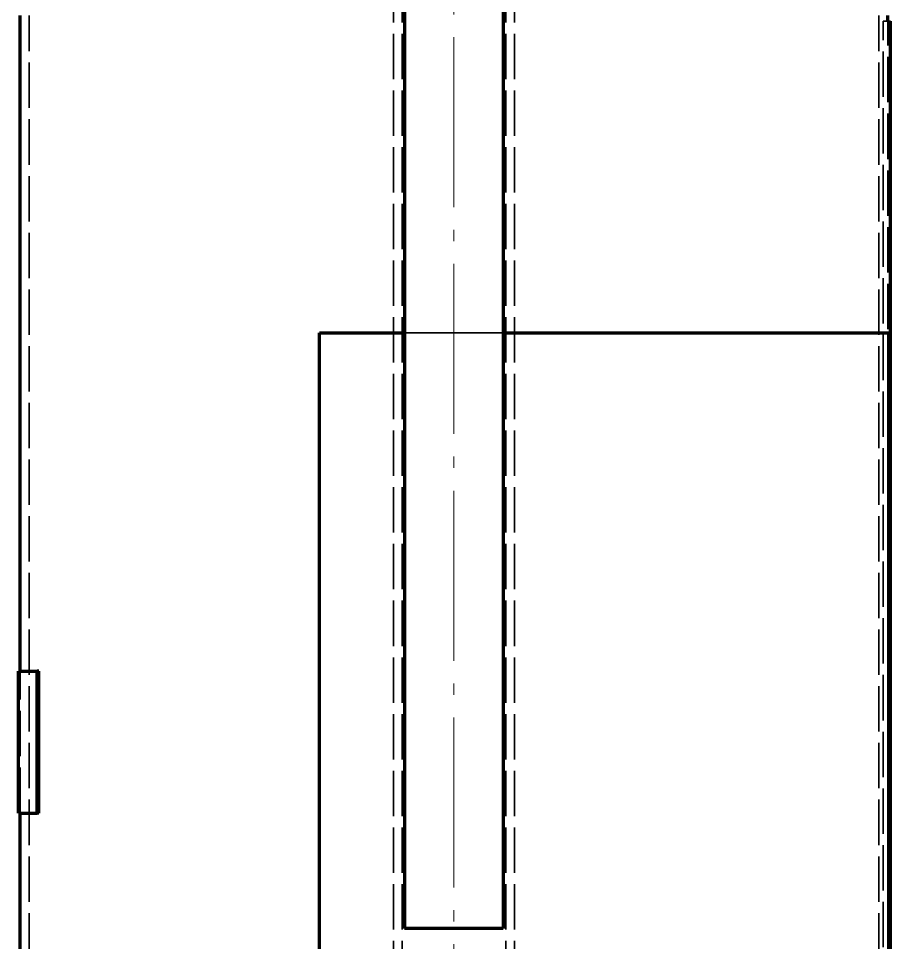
# Model space of a CAD drawing. Header units: millimetres. Extents: x 0 to 2382, y 0 to 420.
# Drawn here: x 278.5 to 355.4, y 229.9 to 311.4 of the extents above; entities that cross this region are included whole.
import ezdxf

# ---------------------------------------------------------------- set-up
doc = ezdxf.new("R2010")
doc.units = ezdxf.units.MM
doc.linetypes.add('IRAM-E-TRAZOS', pattern=[5, 4, -1])
doc.linetypes.add('IRAM-F-TRAZO-PUNTO', pattern=[20, 15, -2, 1, -2])
for name, color, linetype, lineweight in [('01-VISIBLE', 7, 'CONTINUOUS', 70), ('02-OCULTA', 4, 'IRAM-E-TRAZOS', 35), ('03-EJE', 1, 'IRAM-F-TRAZO-PUNTO', 18)]:
    doc.layers.add(name, color=color, linetype=linetype, lineweight=lineweight)

msp = doc.modelspace()

# ---------------------------------------------------------------- linework, layer by layer
at = {"layer": '01-VISIBLE'}
for p, q in [((312.553, 333.396), (312.553, 231.121)), ((321.253, 333.396), (321.253, 231.121)), ((278.653, 253.793), (278.653, 311.614)), ((355.153, 311.114), (355.153, 311.614)), ((355.393, 212.009), (355.393, 311.114)), ((305.037, 212.009), (305.037, 283.649)), ((278.503, 241.293), (278.503, 253.793)), ((280.152, 241.293), (280.152, 253.793)), ((280.296, 253.793), (280.152, 253.793)), ((280.296, 241.293), (280.296, 253.793)), ((278.653, 212.009), (278.653, 241.293)), ((280.296, 241.293), (280.152, 241.293))]:
    msp.add_line(p, q, dxfattribs=at)
for points in [[(305.037, 283.649), (305.288, 283.649), (305.538, 283.649), (305.789, 283.649), (306.039, 283.649), (306.29, 283.649), (306.54, 283.649), (306.791, 283.649), (307.041, 283.649), (307.292, 283.649), (307.542, 283.649), (307.793, 283.649), (308.044, 283.649), (308.294, 283.649), (308.545, 283.649), (308.795, 283.649), (309.046, 283.649), (309.296, 283.649), (309.547, 283.649), (309.797, 283.649), (310.048, 283.649), (310.298, 283.649), (310.549, 283.649), (310.8, 283.649), (311.05, 283.649), (311.301, 283.649), (311.551, 283.649), (311.802, 283.649), (312.052, 283.649), (312.303, 283.649), (312.553, 283.649)], [(321.253, 283.649), (321.504, 283.649), (321.754, 283.649), (322.004, 283.649), (322.255, 283.649), (322.505, 283.649), (322.756, 283.649), (323.006, 283.649), (323.256, 283.649), (323.507, 283.649), (323.757, 283.649), (324.007, 283.649), (324.258, 283.649), (324.508, 283.649), (324.758, 283.649), (325.009, 283.649), (325.259, 283.649), (325.51, 283.649), (325.76, 283.649), (326.01, 283.649), (326.261, 283.649), (326.511, 283.649), (326.761, 283.649), (327.012, 283.649), (327.262, 283.649), (327.513, 283.649), (327.763, 283.649), (328.013, 283.649), (328.264, 283.649), (328.514, 283.649), (328.764, 283.649), (329.015, 283.649), (329.265, 283.649), (329.515, 283.649), (329.766, 283.649), (330.016, 283.649), (330.267, 283.649), (330.517, 283.649), (330.767, 283.649), (331.018, 283.649), (331.268, 283.649), (331.518, 283.649), (331.769, 283.649), (332.019, 283.649), (332.27, 283.649), (332.52, 283.649), (332.77, 283.649), (333.021, 283.649), (333.271, 283.649), (333.521, 283.649), (333.772, 283.649), (334.022, 283.649), (334.272, 283.649), (334.523, 283.649), (334.773, 283.649), (335.024, 283.649), (335.274, 283.649), (335.524, 283.649), (335.775, 283.649), (336.025, 283.649), (336.275, 283.649), (336.526, 283.649), (336.776, 283.649), (337.026, 283.649), (337.277, 283.649), (337.527, 283.649), (337.778, 283.649), (338.028, 283.649), (338.278, 283.649), (338.529, 283.649), (338.779, 283.649), (339.029, 283.649), (339.28, 283.649), (339.53, 283.649), (339.781, 283.649), (340.031, 283.649), (340.281, 283.649), (340.532, 283.649), (340.782, 283.649), (341.032, 283.649), (341.283, 283.649), (341.533, 283.649), (341.783, 283.649), (342.034, 283.649), (342.284, 283.649), (342.535, 283.649), (342.785, 283.649), (343.035, 283.649), (343.286, 283.649), (343.536, 283.649), (343.786, 283.649), (344.037, 283.649), (344.287, 283.649), (344.538, 283.649), (344.788, 283.649), (345.038, 283.649), (345.289, 283.649), (345.539, 283.649), (345.789, 283.649), (346.04, 283.649), (346.29, 283.649), (346.54, 283.649), (346.791, 283.649), (347.041, 283.649), (347.292, 283.649), (347.542, 283.649), (347.792, 283.649), (348.043, 283.649), (348.293, 283.649), (348.543, 283.649), (348.794, 283.649), (349.044, 283.649), (349.295, 283.649), (349.545, 283.649), (349.795, 283.649), (350.046, 283.649), (350.296, 283.649), (350.546, 283.649), (350.797, 283.649), (351.047, 283.649), (351.297, 283.649), (351.548, 283.649), (351.798, 283.649), (352.049, 283.649), (352.299, 283.649), (352.549, 283.649), (352.8, 283.649), (353.05, 283.649), (353.3, 283.649), (353.551, 283.649), (353.801, 283.649), (354.051, 283.649), (354.302, 283.649), (354.552, 283.649), (354.803, 283.649), (355.053, 283.649), (355.303, 283.649)], [(278.503, 253.793), (278.778, 253.793), (279.053, 253.793), (279.328, 253.793), (279.603, 253.793), (279.877, 253.793), (280.152, 253.793)], [(278.503, 241.293), (278.778, 241.293), (279.053, 241.293), (279.328, 241.293), (279.603, 241.293), (279.877, 241.293), (280.152, 241.293)], [(321.253, 231.121), (320.997, 231.121), (320.742, 231.121), (320.486, 231.121), (320.23, 231.121), (319.974, 231.121), (319.718, 231.121), (319.462, 231.121), (319.206, 231.121), (318.95, 231.121), (318.695, 231.121), (318.439, 231.121), (318.183, 231.121), (317.927, 231.121), (317.671, 231.121), (317.415, 231.121), (317.159, 231.121), (316.903, 231.121), (316.647, 231.121), (316.392, 231.121), (316.136, 231.121), (315.88, 231.121), (315.624, 231.121), (315.368, 231.121), (315.112, 231.121), (314.856, 231.121), (314.6, 231.121), (314.345, 231.121), (314.089, 231.121), (313.833, 231.121), (313.577, 231.121), (313.321, 231.121), (313.065, 231.121), (312.809, 231.121), (312.553, 231.121)]]:
    msp.add_lwpolyline(points, dxfattribs=at)
at = {"layer": '02-OCULTA'}
for p, q in [((311.578, 166.021), (311.578, 342.821)), ((312.328, 166.021), (312.328, 342.821)), ((321.478, 166.021), (321.478, 342.821)), ((322.228, 166.021), (322.228, 342.821)), ((279.453, 153.471), (279.453, 311.614)), ((354.353, 153.471), (354.353, 311.614)), ((355.393, 311.114), (354.753, 311.114)), ((354.753, 164.465), (354.753, 311.114)), ((355.393, 311.114), (354.753, 311.114)), ((354.753, 164.465), (354.753, 311.114)), ((355.153, 153.971), (355.153, 311.114)), ((355.393, 153.971), (355.393, 311.114)), ((305.037, 211.437), (305.037, 283.649)), ((305.083, 283.649), (305.037, 283.649)), ((305.083, 283.649), (305.037, 283.649)), ((305.083, 211.437), (305.083, 283.649)), ((305.083, 211.437), (305.083, 283.649)), ((355.153, 211.437), (355.153, 283.649)), ((355.303, 211.437), (355.303, 283.649)), ((278.653, 241.293), (278.653, 253.793)), ((278.653, 241.293), (278.653, 253.793)), ((280.152, 241.293), (280.152, 253.793)), ((280.296, 253.793), (280.152, 253.793)), ((280.296, 241.293), (280.296, 253.793)), ((280.296, 241.293), (280.152, 241.293))]:
    msp.add_line(p, q, dxfattribs=at)
for points in [[(355.303, 283.649), (355.053, 283.649), (354.803, 283.649), (354.553, 283.649), (354.303, 283.649), (354.053, 283.649), (353.803, 283.649), (353.553, 283.649), (353.303, 283.649), (353.053, 283.649), (352.803, 283.649), (352.552, 283.649), (352.302, 283.649), (352.052, 283.649), (351.802, 283.649), (351.552, 283.649), (351.302, 283.649), (351.052, 283.649), (350.802, 283.649), (350.552, 283.649), (350.302, 283.649), (350.052, 283.649), (349.802, 283.649), (349.551, 283.649), (349.301, 283.649), (349.051, 283.649), (348.801, 283.649), (348.551, 283.649), (348.301, 283.649), (348.051, 283.649), (347.801, 283.649), (347.551, 283.649), (347.301, 283.649), (347.051, 283.649), (346.801, 283.649), (346.551, 283.649), (346.3, 283.649), (346.05, 283.649), (345.8, 283.649), (345.55, 283.649), (345.3, 283.649), (345.05, 283.649), (344.8, 283.649), (344.55, 283.649), (344.3, 283.649), (344.05, 283.649), (343.8, 283.649), (343.55, 283.649), (343.299, 283.649), (343.049, 283.649), (342.799, 283.649), (342.549, 283.649), (342.299, 283.649), (342.049, 283.649), (341.799, 283.649), (341.549, 283.649), (341.299, 283.649), (341.049, 283.649), (340.799, 283.649), (340.549, 283.649), (340.298, 283.649), (340.048, 283.649), (339.798, 283.649), (339.548, 283.649), (339.298, 283.649), (339.048, 283.649), (338.798, 283.649), (338.548, 283.649), (338.298, 283.649), (338.048, 283.649), (337.798, 283.649), (337.548, 283.649), (337.298, 283.649), (337.047, 283.649), (336.797, 283.649), (336.547, 283.649), (336.297, 283.649), (336.047, 283.649), (335.797, 283.649), (335.547, 283.649), (335.297, 283.649), (335.047, 283.649), (334.797, 283.649), (334.547, 283.649), (334.297, 283.649), (334.046, 283.649), (333.796, 283.649), (333.546, 283.649), (333.296, 283.649), (333.046, 283.649), (332.796, 283.649), (332.546, 283.649), (332.296, 283.649), (332.046, 283.649), (331.796, 283.649), (331.546, 283.649), (331.296, 283.649), (331.045, 283.649), (330.795, 283.649), (330.545, 283.649), (330.295, 283.649), (330.045, 283.649), (329.795, 283.649), (329.545, 283.649), (329.295, 283.649), (329.045, 283.649), (328.795, 283.649), (328.545, 283.649), (328.295, 283.649), (328.045, 283.649), (327.794, 283.649), (327.544, 283.649), (327.294, 283.649), (327.044, 283.649), (326.794, 283.649), (326.544, 283.649), (326.294, 283.649), (326.044, 283.649), (325.794, 283.649), (325.544, 283.649), (325.294, 283.649), (325.044, 283.649), (324.793, 283.649), (324.543, 283.649), (324.293, 283.649), (324.043, 283.649), (323.793, 283.649), (323.543, 283.649), (323.293, 283.649), (323.043, 283.649), (322.793, 283.649), (322.543, 283.649), (322.293, 283.649), (322.043, 283.649), (321.792, 283.649), (321.542, 283.649), (321.292, 283.649), (321.042, 283.649), (320.792, 283.649), (320.542, 283.649), (320.292, 283.649), (320.042, 283.649), (319.792, 283.649), (319.542, 283.649), (319.292, 283.649), (319.042, 283.649), (318.792, 283.649), (318.541, 283.649), (318.291, 283.649), (318.041, 283.649), (317.791, 283.649), (317.541, 283.649), (317.291, 283.649), (317.041, 283.649), (316.791, 283.649), (316.541, 283.649), (316.291, 283.649), (316.041, 283.649), (315.791, 283.649), (315.54, 283.649), (315.29, 283.649), (315.04, 283.649), (314.79, 283.649), (314.54, 283.649), (314.29, 283.649), (314.04, 283.649), (313.79, 283.649), (313.54, 283.649), (313.29, 283.649), (313.04, 283.649), (312.79, 283.649), (312.54, 283.649), (312.289, 283.649), (312.039, 283.649), (311.789, 283.649), (311.539, 283.649), (311.289, 283.649), (311.039, 283.649), (310.789, 283.649), (310.539, 283.649), (310.289, 283.649), (310.039, 283.649), (309.789, 283.649), (309.539, 283.649), (309.288, 283.649), (309.038, 283.649), (308.788, 283.649), (308.538, 283.649), (308.288, 283.649), (308.038, 283.649), (307.788, 283.649), (307.538, 283.649), (307.288, 283.649), (307.038, 283.649), (306.788, 283.649), (306.538, 283.649), (306.287, 283.649), (306.037, 283.649), (305.787, 283.649), (305.537, 283.649), (305.287, 283.649), (305.037, 283.649)], [(305.083, 283.649), (305.334, 283.649), (305.584, 283.649), (305.834, 283.649), (306.085, 283.649), (306.335, 283.649), (306.586, 283.649), (306.836, 283.649), (307.086, 283.649), (307.337, 283.649), (307.587, 283.649), (307.837, 283.649), (308.088, 283.649), (308.338, 283.649), (308.588, 283.649), (308.839, 283.649), (309.089, 283.649), (309.339, 283.649), (309.59, 283.649), (309.84, 283.649), (310.09, 283.649), (310.341, 283.649), (310.591, 283.649), (310.841, 283.649), (311.092, 283.649), (311.342, 283.649), (311.593, 283.649), (311.843, 283.649), (312.093, 283.649), (312.344, 283.649), (312.594, 283.649), (312.844, 283.649), (313.095, 283.649), (313.345, 283.649), (313.595, 283.649), (313.846, 283.649), (314.096, 283.649), (314.346, 283.649), (314.597, 283.649), (314.847, 283.649), (315.097, 283.649), (315.348, 283.649), (315.598, 283.649), (315.848, 283.649), (316.099, 283.649), (316.349, 283.649), (316.6, 283.649), (316.85, 283.649), (317.1, 283.649), (317.351, 283.649), (317.601, 283.649), (317.851, 283.649), (318.102, 283.649), (318.352, 283.649), (318.602, 283.649), (318.853, 283.649), (319.103, 283.649), (319.353, 283.649), (319.604, 283.649), (319.854, 283.649), (320.104, 283.649), (320.355, 283.649), (320.605, 283.649), (320.855, 283.649), (321.106, 283.649), (321.356, 283.649), (321.607, 283.649), (321.857, 283.649), (322.107, 283.649), (322.358, 283.649), (322.608, 283.649), (322.858, 283.649), (323.109, 283.649), (323.359, 283.649), (323.609, 283.649), (323.86, 283.649), (324.11, 283.649), (324.36, 283.649), (324.611, 283.649), (324.861, 283.649), (325.111, 283.649), (325.362, 283.649), (325.612, 283.649), (325.862, 283.649), (326.113, 283.649), (326.363, 283.649), (326.613, 283.649), (326.864, 283.649), (327.114, 283.649), (327.365, 283.649), (327.615, 283.649), (327.865, 283.649), (328.116, 283.649), (328.366, 283.649), (328.616, 283.649), (328.867, 283.649), (329.117, 283.649), (329.367, 283.649), (329.618, 283.649), (329.868, 283.649), (330.118, 283.649), (330.369, 283.649), (330.619, 283.649), (330.869, 283.649), (331.12, 283.649), (331.37, 283.649), (331.62, 283.649), (331.871, 283.649), (332.121, 283.649), (332.372, 283.649), (332.622, 283.649), (332.872, 283.649), (333.123, 283.649), (333.373, 283.649), (333.623, 283.649), (333.874, 283.649), (334.124, 283.649), (334.374, 283.649), (334.625, 283.649), (334.875, 283.649), (335.125, 283.649), (335.376, 283.649), (335.626, 283.649), (335.876, 283.649), (336.127, 283.649), (336.377, 283.649), (336.627, 283.649), (336.878, 283.649), (337.128, 283.649), (337.379, 283.649), (337.629, 283.649), (337.879, 283.649), (338.13, 283.649), (338.38, 283.649), (338.63, 283.649), (338.881, 283.649), (339.131, 283.649), (339.381, 283.649), (339.632, 283.649), (339.882, 283.649), (340.132, 283.649), (340.383, 283.649), (340.633, 283.649), (340.883, 283.649), (341.134, 283.649), (341.384, 283.649), (341.634, 283.649), (341.885, 283.649), (342.135, 283.649), (342.386, 283.649), (342.636, 283.649), (342.886, 283.649), (343.137, 283.649), (343.387, 283.649), (343.637, 283.649), (343.888, 283.649), (344.138, 283.649), (344.388, 283.649), (344.639, 283.649), (344.889, 283.649), (345.139, 283.649), (345.39, 283.649), (345.64, 283.649), (345.89, 283.649), (346.141, 283.649), (346.391, 283.649), (346.641, 283.649), (346.892, 283.649), (347.142, 283.649), (347.392, 283.649), (347.643, 283.649), (347.893, 283.649), (348.144, 283.649), (348.394, 283.649), (348.644, 283.649), (348.895, 283.649), (349.145, 283.649), (349.395, 283.649), (349.646, 283.649), (349.896, 283.649), (350.146, 283.649), (350.397, 283.649), (350.647, 283.649), (350.897, 283.649), (351.148, 283.649), (351.398, 283.649), (351.648, 283.649), (351.899, 283.649), (352.149, 283.649), (352.399, 283.649), (352.65, 283.649), (352.9, 283.649), (353.151, 283.649), (353.401, 283.649), (353.651, 283.649), (353.902, 283.649), (354.152, 283.649), (354.402, 283.649), (354.653, 283.649), (354.903, 283.649), (355.153, 283.649)], [(355.153, 283.649), (354.903, 283.649), (354.653, 283.649), (354.402, 283.649), (354.152, 283.649), (353.902, 283.649), (353.651, 283.649), (353.401, 283.649), (353.151, 283.649), (352.9, 283.649), (352.65, 283.649), (352.399, 283.649), (352.149, 283.649), (351.899, 283.649), (351.648, 283.649), (351.398, 283.649), (351.148, 283.649), (350.897, 283.649), (350.647, 283.649), (350.397, 283.649), (350.146, 283.649), (349.896, 283.649), (349.646, 283.649), (349.395, 283.649), (349.145, 283.649), (348.895, 283.649), (348.644, 283.649), (348.394, 283.649), (348.144, 283.649), (347.893, 283.649), (347.643, 283.649), (347.392, 283.649), (347.142, 283.649), (346.892, 283.649), (346.641, 283.649), (346.391, 283.649), (346.141, 283.649), (345.89, 283.649), (345.64, 283.649), (345.39, 283.649), (345.139, 283.649), (344.889, 283.649), (344.639, 283.649), (344.388, 283.649), (344.138, 283.649), (343.888, 283.649), (343.637, 283.649), (343.387, 283.649), (343.137, 283.649), (342.886, 283.649), (342.636, 283.649), (342.386, 283.649), (342.135, 283.649), (341.885, 283.649), (341.634, 283.649), (341.384, 283.649), (341.134, 283.649), (340.883, 283.649), (340.633, 283.649), (340.383, 283.649), (340.132, 283.649), (339.882, 283.649), (339.632, 283.649), (339.381, 283.649), (339.131, 283.649), (338.881, 283.649), (338.63, 283.649), (338.38, 283.649), (338.13, 283.649), (337.879, 283.649), (337.629, 283.649), (337.379, 283.649), (337.128, 283.649), (336.878, 283.649), (336.627, 283.649), (336.377, 283.649), (336.127, 283.649), (335.876, 283.649), (335.626, 283.649), (335.376, 283.649), (335.125, 283.649), (334.875, 283.649), (334.625, 283.649), (334.374, 283.649), (334.124, 283.649), (333.874, 283.649), (333.623, 283.649), (333.373, 283.649), (333.123, 283.649), (332.872, 283.649), (332.622, 283.649), (332.372, 283.649), (332.121, 283.649), (331.871, 283.649), (331.62, 283.649), (331.37, 283.649), (331.12, 283.649), (330.869, 283.649), (330.619, 283.649), (330.369, 283.649), (330.118, 283.649), (329.868, 283.649), (329.618, 283.649), (329.367, 283.649), (329.117, 283.649), (328.867, 283.649), (328.616, 283.649), (328.366, 283.649), (328.116, 283.649), (327.865, 283.649), (327.615, 283.649), (327.365, 283.649), (327.114, 283.649), (326.864, 283.649), (326.613, 283.649), (326.363, 283.649), (326.113, 283.649), (325.862, 283.649), (325.612, 283.649), (325.362, 283.649), (325.111, 283.649), (324.861, 283.649), (324.611, 283.649), (324.36, 283.649), (324.11, 283.649), (323.86, 283.649), (323.609, 283.649), (323.359, 283.649), (323.109, 283.649), (322.858, 283.649), (322.608, 283.649), (322.358, 283.649), (322.107, 283.649), (321.857, 283.649), (321.607, 283.649), (321.356, 283.649), (321.106, 283.649), (320.855, 283.649), (320.605, 283.649), (320.355, 283.649), (320.104, 283.649), (319.854, 283.649), (319.604, 283.649), (319.353, 283.649), (319.103, 283.649), (318.853, 283.649), (318.602, 283.649), (318.352, 283.649), (318.102, 283.649), (317.851, 283.649), (317.601, 283.649), (317.351, 283.649), (317.1, 283.649), (316.85, 283.649), (316.6, 283.649), (316.349, 283.649), (316.099, 283.649), (315.848, 283.649), (315.598, 283.649), (315.348, 283.649), (315.097, 283.649), (314.847, 283.649), (314.597, 283.649), (314.346, 283.649), (314.096, 283.649), (313.846, 283.649), (313.595, 283.649), (313.345, 283.649), (313.095, 283.649), (312.844, 283.649), (312.594, 283.649), (312.344, 283.649), (312.093, 283.649), (311.843, 283.649), (311.593, 283.649), (311.342, 283.649), (311.092, 283.649), (310.841, 283.649), (310.591, 283.649), (310.341, 283.649), (310.09, 283.649), (309.84, 283.649), (309.59, 283.649), (309.339, 283.649), (309.089, 283.649), (308.839, 283.649), (308.588, 283.649), (308.338, 283.649), (308.088, 283.649), (307.837, 283.649), (307.587, 283.649), (307.337, 283.649), (307.086, 283.649), (306.836, 283.649), (306.586, 283.649), (306.335, 283.649), (306.085, 283.649), (305.834, 283.649), (305.584, 283.649), (305.334, 283.649), (305.083, 283.649)], [(312.553, 283.649), (312.809, 283.649), (313.065, 283.649), (313.321, 283.649), (313.577, 283.649), (313.833, 283.649), (314.089, 283.649), (314.345, 283.649), (314.6, 283.649), (314.856, 283.649), (315.112, 283.649), (315.368, 283.649), (315.624, 283.649), (315.88, 283.649), (316.136, 283.649), (316.392, 283.649), (316.647, 283.649), (316.903, 283.649), (317.159, 283.649), (317.415, 283.649), (317.671, 283.649), (317.927, 283.649), (318.183, 283.649), (318.439, 283.649), (318.695, 283.649), (318.95, 283.649), (319.206, 283.649), (319.462, 283.649), (319.718, 283.649), (319.974, 283.649), (320.23, 283.649), (320.486, 283.649), (320.742, 283.649), (320.997, 283.649), (321.253, 283.649)], [(280.152, 253.793), (279.877, 253.793), (279.603, 253.793), (279.328, 253.793), (279.053, 253.793), (278.778, 253.793), (278.503, 253.793)], [(280.296, 253.793), (280.022, 253.793), (279.748, 253.793), (279.475, 253.793), (279.201, 253.793), (278.927, 253.793), (278.653, 253.793)], [(278.653, 253.793), (278.927, 253.793), (279.201, 253.793), (279.475, 253.793), (279.748, 253.793), (280.022, 253.793), (280.296, 253.793)], [(280.152, 241.293), (279.877, 241.293), (279.603, 241.293), (279.328, 241.293), (279.053, 241.293), (278.778, 241.293), (278.503, 241.293)], [(280.296, 241.293), (280.022, 241.293), (279.748, 241.293), (279.475, 241.293), (279.201, 241.293), (278.927, 241.293), (278.653, 241.293)], [(278.653, 241.293), (278.927, 241.293), (279.201, 241.293), (279.475, 241.293), (279.748, 241.293), (280.022, 241.293), (280.296, 241.293)], [(312.553, 231.121), (312.809, 231.121), (313.065, 231.121), (313.321, 231.121), (313.577, 231.121), (313.833, 231.121), (314.089, 231.121), (314.345, 231.121), (314.6, 231.121), (314.856, 231.121), (315.112, 231.121), (315.368, 231.121), (315.624, 231.121), (315.88, 231.121), (316.136, 231.121), (316.392, 231.121), (316.647, 231.121), (316.903, 231.121)], [(316.903, 231.121), (317.159, 231.121), (317.415, 231.121), (317.671, 231.121), (317.927, 231.121), (318.183, 231.121), (318.439, 231.121), (318.695, 231.121), (318.95, 231.121), (319.206, 231.121), (319.462, 231.121), (319.718, 231.121), (319.974, 231.121), (320.23, 231.121), (320.486, 231.121), (320.742, 231.121), (320.997, 231.121), (321.253, 231.121)]]:
    msp.add_lwpolyline(points, dxfattribs=at)
at = {"layer": '03-EJE'}
msp.add_line((316.903, 154.721), (316.903, 372.326), dxfattribs=at)

doc.saveas('drawing.dxf')
